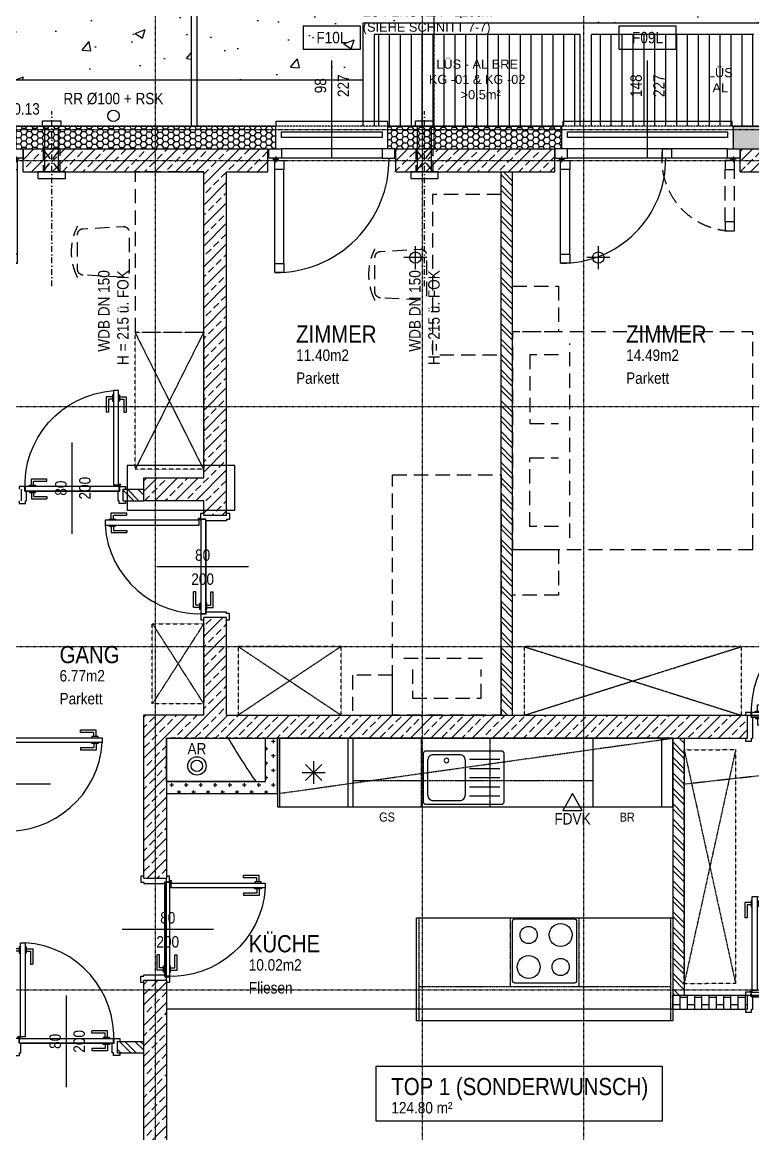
# Model space of a CAD drawing. Header units: millimetres. Extents: x -5498 to 144064, y 340 to 109563.
# Drawn here: x 37359 to 43747, y 38354 to 48069 of the extents above; entities that cross this region are included whole.
import ezdxf
from ezdxf.enums import TextEntityAlignment as Align

# ---------------------------------------------------------------- set-up
doc = ezdxf.new("R2010")
doc.units = ezdxf.units.MM
for name, pattern in [('HIDDEN', [0.375, 0.25, -0.125]), ('HIDDEN2', [0.1875, 0.125, -0.0625]), ('STRICHLINIE', [0.75, 0.5, -0.25]), ('STRICHPUNKT', [1, 0.5, -0.25, 0, -0.25])]:
    doc.linetypes.add(name, pattern=pattern)
for name, color, linetype in [('00-WOL-G00-LEG-M0', 22, 'Continuous'), ('00_HLP-G00-LEG-M0', 6, 'Continuous'), ('01-ANS-G00-LEG-M0', 251, 'Continuous'), ('01-BFL-G00-LEG-M0', 251, 'Continuous'), ('01-SYM-G00-Leg-M0', 251, 'Continuous'), ('01-TXT---------M0', 251, 'Continuous'), ('01-TXT---------PP', 1, 'Continuous'), ('01-TXT-G00-LEG-M0', 1, 'Continuous'), ('02-ANS-G00-LEG-M0', 251, 'Continuous'), ('02-ANS-G00-LEG-Rigol', 251, 'Continuous'), ('02-AXO-G00-LEG-M0', 251, 'STRICHPUNKT'), ('02-FIL-G00-LEG-GK', 251, 'Continuous'), ('02-FIL-G00-LEG-GRÜN', 251, 'Continuous'), ('02-FIL-G00-LEG-LILA', 251, 'Continuous'), ('02-FIL-G00-LEG-ORANGE', 251, 'Continuous'), ('02-FIL-G00-Leg-STB', 251, 'Continuous'), ('02-TWA---------M0', 251, 'Continuous'), ('02-TWA-G00-LEG-M0', 251, 'Continuous'), ('02-WDA---------M0', 251, 'Continuous'), ('02-WDA-G00-LEG-M0', 251, 'Continuous'), ('02-ZWA---------M0', 251, 'Continuous'), ('02-ZWA-G00-LEG-M0', 251, 'Continuous'), ('03-HID-G00-LEG-M0', 251, 'HIDDEN2'), ('03-SYM-G00-LEG-M0', 251, 'Continuous'), ('04-HLP---------M0', 251, 'HIDDEN2'), ('04-STO---------M0', 251, 'Continuous'), ('04-SYM---------EP', 251, 'Continuous'), ('04-SYM-G00-LEG-EP', 251, 'Continuous'), ('04-TXT---------EP', 251, 'Continuous'), ('04-TXT-G00-Leg-M0', 251, 'Continuous'), ('04-TXT-G00-LEG-POS', 8, 'Continuous'), ('05-STO--------M0', 251, 'Continuous'), ('05-SYM---------M0', 251, 'Continuous'), ('05-SYM--------M0', 251, 'Continuous'), ('05-SYM-G00-LEG-M0', 251, 'Continuous'), ('05-TXT---------PP', 8, 'Continuous'), ('05-TXT--------M0', 251, 'Continuous'), ('05-TXT-G00-LEG-M0', 251, 'Continuous'), ('07-SAN---------M0', 251, 'Continuous'), ('07-SAN-G00-Leg-Küche', 251, 'Continuous'), ('07-SAN-G00-LEG-M0', 251, 'Continuous'), ('07-SYM-G00-LEG-M0', 251, 'STRICHPUNKT'), ('07-TXT-G00-LEG-M0', 251, 'Continuous'), ('07_MOB-G00-LEG-M0', 6, 'HIDDEN2'), ('09-WEG_G00-LEG-M0', 251, 'Continuous')]:
    doc.layers.add(name, color=color, linetype=linetype)
doc.layers.add('00_HLP---------M0', color=251, linetype='Continuous', plot=False)
doc.styles.add('ARIAL', font='arial.ttf', dxfattribs={"width": 0.85})
doc.styles.get("Standard").update_dxf_attribs({"font": 'arial.ttf'})
doc.linetypes.add('ZICKZACK', pattern='A,0.00254,-5.08,[131,ltypeshp.shx,S=5.08,R=0,X=-5.08,Y=0],-10.16,[131,ltypeshp.shx,S=5.08,R=180,X=5.08,Y=0],-5.08', length=20.32254)
pattern_1 = [(359.70755, (-20078.772, 18756.93), (47.764726, 27.252854), [31.75, -63.5]), (119.70755, (-20078.772, 18756.93), (-47.484027, 27.739039), [31.75, -63.5]), (59.70755, (-20078.772, 18756.93), (0.280699, 54.991893), [-63.5, 31.75])]
pattern_2 = [(135, (-23245.73, -3508.61), (-67.35192, -67.35192), []), (135, (-23245.73, -3463.7), (-67.35192, -67.35192), [])]
pattern_3 = [(45, (-23245.73, -3508.6), (-89.80256, 89.80256), []), (45, (-23155.93, -3508.6), (-89.80256, 89.80256), [63.5, -31.75])]
pattern_4 = [(50.29245, (-23245.7, -3508.6), (911.318, -75.045), [95.25, -1047.75]), (355.2925, (-23245.7, -3508.6), (-181.088, 954.371), [76.2, -838.2]), (100.7435, (-23169.8, -3514.9), (730.234, 879.322), [80.95, -890.45]), (46.4767, (-23247, -3254.6), (1356.45, -203.29), [142.875, -1571.625]), (96.928, (-23134, -3271.5), (1180.691, 1243.17), [121.425, -1335.675]), (351.4765, (-23247, -3254.6), (1180.693, 1243.168), [114.3, -1257.3]), (21.29245, (-23119.7, -3317.46), (760.6744, -507.4516), [95.25, -1047.75]), (326.2925, (-23119.7, -3317.5), (304.305, 922.505), [76.2, -838.2]), (71.7439, (-23056.3, -3359.75), (1064.978, 415.056), [80.95, -890.45]), (37.79245, (-23245.73, -3508.6), (13.2849, 422.8485), [0, -828.04, 0, -850.9, 0, -841.375]), (7.79245, (-23245.73, -3508.6), (331.5372, 502.6017), [0, -485.14, 0, -808.99, 0, -320.675]), (327.79245, (-23528.94, -3510.05), (678.0903, -25.183), [0, -317.5, 0, -990.6, 0, -1314.45]), (317.79245, (-23655.93, -3510.7), (739.9873, 130.9112), [0, -412.75, 0, -657.86, 0, -933.45])]

# ---------------------------------------------------------------- blocks, each defined once
blk = doc.blocks.new('05-TXT')
at = {"layer": '05-TXT--------M0'}
blk.add_line((-0.4, 0), (0.4, 0), dxfattribs=at)
at = {"layer": '05-TXT--------M0', "color": 8, "style": 'ARIAL', "width": 0.85}
blk.add_attdef('BREITE', text='', height=0.1, dxfattribs=at).set_placement((0, 0.05), align=Align.CENTER)
blk.add_attdef('HÖHE', text='', height=0.1, rotation=360, dxfattribs=at).set_placement((0, -0.06), align=Align.TOP_CENTER)
blk = doc.blocks.new('TÜR-80_10er-WAND')
at = {"layer": '00_HLP---------M0'}
blk.add_lwpolyline([(0.4115, -0.025), (-0.4115, -0.025), (-0.4115, -0.025), (-0.4115, 0.017), (0.4115, 0.017)], close=True, dxfattribs=at)
for points in [[(0.4, 0.017), (-0.4, 0.017)], [(-0.375, 0.017), (-0.375, 0.027), (-0.32, 0.027), (-0.32, 0.017)], [(-0.3575, 0.027), (-0.3575, 0.083), (-0.2225, 0.083)], [(-0.3375, 0.027), (-0.3375, 0.063), (-0.2225, 0.063)], [(-0.2225, 0.063), (-0.2225, 0.083)], [(-0.375, -0.025), (-0.375, -0.035), (-0.32, -0.035), (-0.32, -0.025)], [(-0.3575, -0.035), (-0.3575, -0.091), (-0.2225, -0.091)], [(-0.3375, -0.035), (-0.3375, -0.071), (-0.2225, -0.071)], [(-0.2225, -0.071), (-0.2225, -0.091)]]:
    blk.add_lwpolyline(points, dxfattribs=at)
at = {"layer": '02-ZWA---------M0'}
for points in [[(-0.445, 0.1), (-0.445, 0)], [(0.445, 0.1), (0.445, 0)]]:
    blk.add_lwpolyline(points, dxfattribs=at)
at = {"layer": '05-STO--------M0'}
for points in [[(-0.465, 0.1), (-0.465, 0.125), (-0.41, 0.125), (-0.41, 0.1), (-0.4, 0.1), (-0.4, 0.017), (-0.415, 0.017), (-0.415, -0.025), (-0.465, -0.025), (-0.465, 0)], [(0.465, 0.1), (0.465, 0.125), (0.41, 0.125), (0.41, 0.1), (0.4, 0.1), (0.4, 0.017), (0.415, 0.017), (0.415, -0.025), (0.465, -0.025), (0.465, 0)]]:
    blk.add_lwpolyline(points, dxfattribs=at)
at = {"layer": '05-SYM---------M0'}
for points in [[(0.352, -0.8085), (0.296, -0.8085), (0.296, -0.6735)], [(0.316, -0.6735), (0.296, -0.6735)], [(0.352, -0.7885), (0.316, -0.7885), (0.316, -0.6735)], [(0.414, -0.8085), (0.47, -0.8085), (0.47, -0.6735)], [(0.414, -0.7885), (0.45, -0.7885), (0.45, -0.6735)], [(0.45, -0.6735), (0.47, -0.6735)], [(0.362, -0.826), (0.352, -0.826), (0.352, -0.771), (0.362, -0.771)], [(0.404, -0.826), (0.414, -0.826), (0.414, -0.771), (0.404, -0.771)]]:
    blk.add_lwpolyline(points, dxfattribs=at)
at = {"layer": '05-SYM--------M0'}
blk.add_lwpolyline([(0.404, -0.0395), (0.404, -0.8625), (0.404, -0.8625), (0.362, -0.8625), (0.362, -0.0395)], close=True, dxfattribs=at)
for points in [[(0.41, -0.036), (0.42, -0.036)], [(0.415, -0.031), (0.415, -0.041)]]:
    blk.add_lwpolyline(points, dxfattribs=at)
blk.add_circle((0.415, -0.036), 0.01, dxfattribs=at)
blk.add_arc((0.415, -0.036), 0.8282, 176.33088, 266.33088, dxfattribs=at)
blk = doc.blocks.new('TÜR-80_20er-WAND')
at = {"layer": '00_HLP---------M0'}
for points in [[(-0.3575, 0.045), (-0.3575, 0.101), (-0.2225, 0.101)], [(-0.2225, 0.081), (-0.2225, 0.101)], [(-0.375, 0.035), (-0.375, 0.045), (-0.32, 0.045), (-0.32, 0.035)], [(-0.3375, 0.045), (-0.3375, 0.081), (-0.2225, 0.081)], [(0.4, -0.007), (-0.4, -0.007)], [(-0.375, -0.007), (-0.375, -0.017), (-0.32, -0.017), (-0.32, -0.007)], [(-0.3575, -0.017), (-0.3575, -0.073), (-0.2225, -0.073)], [(-0.3375, -0.017), (-0.3375, -0.053), (-0.2225, -0.053)], [(-0.2225, -0.053), (-0.2225, -0.073)]]:
    blk.add_lwpolyline(points, dxfattribs=at)
blk.add_lwpolyline([(0.4115, 0.035), (-0.4115, 0.035), (-0.4115, 0.035), (-0.4115, -0.007), (0.4115, -0.007)], close=True, dxfattribs=at)
at = {"layer": '02-TWA---------M0'}
for points in [[(-0.445, -0.19), (-0.445, 0.01)], [(0.445, -0.19), (0.445, 0.01)]]:
    blk.add_lwpolyline(points, dxfattribs=at)
at = {"layer": '05-STO--------M0'}
for points in [[(-0.465, -0.19), (-0.465, -0.215), (-0.41, -0.215), (-0.41, -0.19), (-0.4, -0.19), (-0.4, -0.007), (-0.415, -0.007), (-0.415, 0.035), (-0.465, 0.035), (-0.465, 0.01)], [(0.465, -0.19), (0.465, -0.215), (0.41, -0.215), (0.41, -0.19), (0.4, -0.19), (0.4, -0.007), (0.415, -0.007), (0.415, 0.035), (0.465, 0.035), (0.465, 0.01)]]:
    blk.add_lwpolyline(points, dxfattribs=at)
at = {"layer": '05-SYM---------M0'}
for points in [[(0.352, 0.8185), (0.296, 0.8185), (0.296, 0.6835)], [(0.352, 0.7985), (0.316, 0.7985), (0.316, 0.6835)], [(0.362, 0.836), (0.352, 0.836), (0.352, 0.781), (0.362, 0.781)], [(0.404, 0.836), (0.414, 0.836), (0.414, 0.781), (0.404, 0.781)], [(0.414, 0.8185), (0.47, 0.8185), (0.47, 0.6835)], [(0.414, 0.7985), (0.45, 0.7985), (0.45, 0.6835)], [(0.316, 0.6835), (0.296, 0.6835)], [(0.45, 0.6835), (0.47, 0.6835)]]:
    blk.add_lwpolyline(points, dxfattribs=at)
at = {"layer": '05-SYM--------M0'}
blk.add_lwpolyline([(0.404, 0.0495), (0.404, 0.8725), (0.404, 0.8725), (0.362, 0.8725), (0.362, 0.0495)], close=True, dxfattribs=at)
for points in [[(0.41, 0.046), (0.42, 0.046)], [(0.415, 0.041), (0.415, 0.051)]]:
    blk.add_lwpolyline(points, dxfattribs=at)
blk.add_circle((0.415, 0.046), 0.01, dxfattribs=at)
blk.add_arc((0.415, 0.046), 0.8282, 93.66912, 183.66912, dxfattribs=at)
blk = doc.blocks.new('FENSTER_120')
at = {"layer": '02-WDA---------M0'}
for points in [[(-1.04, 0), (-1.04, -0.2)], [(-0.06, 0), (-0.06, -0.2)]]:
    blk.add_lwpolyline(points, dxfattribs=at)
at = {"layer": '04-HLP---------M0', "linetype": 'Continuous'}
for points in [[(-0.13, 1.001), (-0.13, 1.081), (-0.05, 1.081), (-0.05, 1.001)], [(-0.13, 0.1), (-0.13, 0.18), (-0.05, 0.18), (-0.05, 0.1)]]:
    blk.add_lwpolyline(points, close=True, dxfattribs=at)
for points in [[(-0.13, 1.001), (-0.13, 0.18)], [(-0.05, 1.001), (-0.05, 0.18)]]:
    blk.add_lwpolyline(points, dxfattribs=at)
at = {"layer": '04-HLP---------M0'}
for points in [[(-0.059, 0.065), (-0.059, 0.115)], [(-0.034, 0.09), (-0.084, 0.09)]]:
    blk.add_lwpolyline(points, dxfattribs=at)
at = {"layer": '04-HLP---------M0', "linetype": 'Continuous'}
blk.add_arc((-0.059, 0.09), 0.991, 89.53543, 180.51619, dxfattribs=at)
at = {"layer": '04-STO---------M0'}
for points in [[(-1.1, 0), (-0.99, 0), (-0.99, 0.08), (-1.1, 0.08)], [(0, 0), (-0.11, 0), (-0.11, 0.08), (0, 0.08)]]:
    blk.add_lwpolyline(points, close=True, dxfattribs=at)
at = {"layer": '04-SYM---------EP'}
for p, q in [((-0.99, 0.08), (-0.11, 0.08)), ((-0.99, 0), (-0.11, 0))]:
    blk.add_line(p, q, dxfattribs=at)
blk = doc.blocks.new('Fenster Doppelt 196')
at = {"layer": '02-WDA---------M0'}
for points in [[(-1.56, -0.2), (-1.56, -0.4)], [(-0.06, -0.2), (-0.06, -0.4)]]:
    blk.add_lwpolyline(points, dxfattribs=at)
at = {"layer": '04-HLP---------M0', "linetype": 'Continuous'}
for points in [[(-0.13, 0.72), (-0.13, 0.8), (-0.05, 0.8), (-0.05, 0.72)], [(-0.13, -0.1), (-0.13, -0.02), (-0.05, -0.02), (-0.05, -0.1)]]:
    blk.add_lwpolyline(points, close=True, dxfattribs=at)
for points in [[(-0.13, 0.72), (-0.13, -0.02)], [(-0.05, 0.72), (-0.05, -0.02)]]:
    blk.add_lwpolyline(points, dxfattribs=at)
at = {"layer": '04-HLP---------M0'}
for points in [[(-1.49, 0.4374), (-1.49, 0.5174), (-1.57, 0.5174), (-1.57, 0.4374)], [(-1.49, -0.1), (-1.49, -0.02), (-1.57, -0.02), (-1.57, -0.1)]]:
    blk.add_lwpolyline(points, close=True, dxfattribs=at)
for points in [[(-1.57, 0.4374), (-1.57, -0.02)], [(-1.49, 0.4374), (-1.49, -0.02)], [(-1.561, -0.135), (-1.561, -0.085)], [(-0.059, -0.135), (-0.059, -0.085)], [(-1.586, -0.11), (-1.536, -0.11)], [(-0.034, -0.11), (-0.084, -0.11)]]:
    blk.add_lwpolyline(points, dxfattribs=at)
at = {"layer": '04-HLP---------M0', "linetype": 'Continuous'}
blk.add_arc((-0.059, -0.11), 0.91, 89.53543, 180.51619, dxfattribs=at)
at = {"layer": '04-HLP---------M0'}
blk.add_arc((-1.561, -0.11), 0.6275, 351.75368, 90.82182, dxfattribs=at)
at = {"layer": '04-STO---------M0'}
for points in [[(-1.51, -0.2), (-1.62, -0.2), (-1.62, -0.12), (-1.51, -0.12)], [(-0.94, -0.2), (-1.02, -0.2), (-1.02, -0.12), (-0.94, -0.12)], [(-0.11, -0.2), (0, -0.2), (0, -0.12), (-0.11, -0.12)]]:
    blk.add_lwpolyline(points, close=True, dxfattribs=at)
at = {"layer": '04-SYM---------EP'}
for p, q in [((-1.51, -0.12), (-0.11, -0.12)), ((-1.51, -0.2), (-0.11, -0.2))]:
    blk.add_line(p, q, dxfattribs=at)
blk = doc.blocks.new('01-SQM')
at = {"layer": '01-TXT---------M0', "color": 1, "style": 'ARIAL', "width": 0.85}
blk.add_attdef('ROOM', (0, 0), '', height=0.15, dxfattribs=at)
blk.add_attdef('AREA', text='', height=0.1, dxfattribs=at).set_placement((0, -0.06), align=Align.TOP_LEFT)
at = {"layer": '01-TXT---------PP', "color": 1, "style": 'ARIAL', "width": 0.85}
blk.add_attdef('NR', text='', height=0.15, dxfattribs=at).set_placement((-0.1173, 0), align=Align.RIGHT)
blk.add_attdef('FLOOR', text='', height=0.1, dxfattribs=at).set_placement((0, -0.26), align=Align.TOP_LEFT)
blk = doc.blocks.new('04-TXT')
blk.add_line((0, 0), (0.8529, 0))
at = {"layer": '04-TXT---------EP', "color": 8, "style": 'ARIAL', "width": 0.85}
blk.add_attdef('WIDTH', text='', height=0.1, dxfattribs=at).set_placement((0.6322, 0.05), align=Align.CENTER)
blk.add_attdef('HEIGHT', text='', height=0.1, dxfattribs=at).set_placement((0.6322, -0.05), align=Align.TOP_CENTER)
blk = doc.blocks.new('03-rar')
blk.add_circle((0, 0), 0.05)
at = {"layer": '01-TXT---------M0', "color": 8, "style": 'ARIAL', "width": 0.85}
blk.add_attdef('RR', text='', height=0.1, dxfattribs=at).set_placement((0, 0.1), align=Align.CENTER)
blk = doc.blocks.new('möbel_schreibtisch')
at = {"flags": 128}
blk.add_lwpolyline([(0, -0.1), (-0.6, -0.1), (-0.6, 1.3), (0, 1.3)], close=True, dxfattribs=at)
blk.add_lwpolyline([(-1.056, 0.8021, 0.39805), (-1.1032, 0.7521), (-1.1032, 0.4467, 0.39805), (-1.056, 0.3968), (-0.706, 0.3774, 0.430564), (-0.6532, 0.4273), (-0.6532, 0.7716, 0.430564), (-0.706, 0.8215)], format="xyb", close=True, dxfattribs=at)
blk.add_arc((-0.6532, 0.5994), 0.5031, 153.43495, 206.56505)
blk = doc.blocks.new('BETT')
for points in [[(0, 0.95), (-0.4, 0.95), (-0.4, 1.35), (0, 1.35)], [(0, -1.35), (-0.4, -1.35), (-0.4, -0.95), (0, -0.95)]]:
    blk.add_lwpolyline(points, close=True)
at = {"flags": 128}
blk.add_lwpolyline([(-2.1, 0.95), (-2.1, -0.95), (0, -0.95), (0, 0.95)], close=True, dxfattribs=at)
for points in [[(-0.5, 0.85), (-0.5, -0.85)], [(-0.4, 0.75), (-0.15, 0.75), (-0.15, 0.15), (-0.4, 0.15)], [(-0.4, -0.75), (-0.15, -0.75), (-0.15, -0.15), (-0.4, -0.15)]]:
    blk.add_lwpolyline(points)
blk = doc.blocks.new('BETT_90')
blk.add_lwpolyline([(0, 0.95), (-0.35, 0.95), (-0.35, 1.3), (0, 1.3)], close=True)
at = {"flags": 128}
blk.add_lwpolyline([(-2.1, 0.95), (-2.1, 0), (0, 0), (0, 0.95)], close=True, dxfattribs=at)
for points in [[(-0.5, 0.85), (-0.5, 0.1)], [(-0.4, 0.775), (-0.15, 0.775), (-0.15, 0.175), (-0.4, 0.175)]]:
    blk.add_lwpolyline(points)
blk = doc.blocks.new('WANDLÜFER')
at = {"layer": '02-TWA---------M0', "linetype": 'HIDDEN2', "ltscale": 0.75}
for points in [[(0.075, 0), (0.075, -0.2), (-0.075, -0.2), (-0.075, 0), (0.075, 0)], [(-0.075, 0), (0.075, -0.2)], [(0.075, 0), (-0.075, -0.2)]]:
    blk.add_lwpolyline(points, dxfattribs=at)
at = {"layer": '07-SAN---------M0', "linetype": 'STRICHPUNKT', "ltscale": 0.1}
blk.add_lwpolyline([(0, 1), (0, -0.53)], dxfattribs=at)
at = {"layer": '07-SAN---------M0'}
for points in [[(0, 0), (-0.12, 0), (-0.12, 0.06), (0.12, 0.06), (0.12, 0)], [(0.08, -0.4), (-0.08, -0.4), (-0.08, -0.445), (0.08, -0.445)]]:
    blk.add_lwpolyline(points, close=True, dxfattribs=at)
for points in [[(-0.06, 0), (-0.06, -0.4)], [(0.06, 0), (0.06, -0.4)]]:
    blk.add_lwpolyline(points, dxfattribs=at)
blk = doc.blocks.new('türachse&qualität')
at = {"layer": '05-SYM---------M0'}
blk.add_line((-0.4, 0), (-0.4, 0), dxfattribs=at)
at = {"layer": '05-TXT---------PP'}
blk.add_lwpolyline([(-0.5, -0.25), (-0.5, 0.25), (-0.7, 0.25), (-0.7, -0.25)], close=True, dxfattribs=at)
at = {"layer": '05-TXT---------PP', "color": 8, "style": 'ARIAL', "text_generation_flag": 6, "width": 0.85}
blk.add_attdef('POS.NR.', text='', height=0.1, rotation=270, dxfattribs=at).set_placement((-0.6529, -0.0112), align=Align.TOP_CENTER)
blk = doc.blocks.new('01-HK3')
blk.add_lwpolyline([(0, 0), (0.0423, 0.0732), (-0.0423, 0.0732)], close=True)
at = {"color": 0, "style": 'ARIAL', "width": 0.85}
blk.add_attdef('HEIGHT', text='', height=0.05, dxfattribs=at).set_placement((0, 0.35), align=Align.TOP_CENTER)
blk = doc.blocks.new('01-HK1')
for p, q in [((-0.0005, -0.0742), (-0.0005, 0.0742)), ((0.0737, 0), (-0.0747, 0))]:
    blk.add_line(p, q)
blk.add_circle((-0.0005, 0), 0.0586)
for points in [[(-0.0005, 0.0586), (0.0409, 0.0414), (-0.0005, 0)], [(-0.0005, 0), (0.0581, 0), (0.0409, 0.0414)], [(-0.0591, 0), (-0.0419, -0.0414), (-0.0005, 0)], [(-0.0419, -0.0414), (-0.0005, -0.0586), (-0.0005, 0)]]:
    blk.add_solid(points)
at = {"layer": '01-TXT---------M0', "color": 8, "style": 'ARIAL', "width": 0.85}
blk.add_attdef('HEIGHT', text='', height=0.1, dxfattribs=at).set_placement((0, 0.2), align=Align.TOP_CENTER)
blk = doc.blocks.new('Kühlschrank')
blk.add_lwpolyline([(-0.3, 0), (0.3, 0), (0.3, -0.6), (-0.3, -0.6)], close=True)
for points in [[(0.0707, -0.2293), (-0.0707, -0.3707)], [(-0.0707, -0.2293), (0.0707, -0.3707)], [(0, -0.2), (0, -0.4)], [(-0.1, -0.3), (0.1, -0.3)]]:
    blk.add_lwpolyline(points)
blk = doc.blocks.new('kochfeld')
blk.add_lwpolyline([(-0.28, -0.55), (-0.28, -0.03, -0.414214), (-0.26, -0.01), (0.26, -0.01, -0.414214), (0.28, -0.03), (0.28, -0.55, -0.414214), (0.26, -0.57), (-0.26, -0.57, -0.414214)], format="xyb", close=True)
for centre, radius in [((-0.14, -0.15), 0.075), ((0.14, -0.15), 0.1), ((-0.14, -0.43), 0.1), ((0.14, -0.43), 0.075)]:
    blk.add_circle(centre, radius)
blk = doc.blocks.new('Spüle')
for points in [[(0.4, -0.02), (-0.26, -0.02, 0.414214), (-0.28, -0.04), (-0.28, -0.47, 0.414214), (-0.26, -0.49), (0.4, -0.49, 0.414214), (0.42, -0.47), (0.42, -0.04, 0.414214)], [(-0.195, -0.055), (0.035, -0.055, -0.414214), (0.085, -0.105), (0.085, -0.405, -0.414214), (0.035, -0.455), (-0.195, -0.455, -0.414214), (-0.245, -0.405), (-0.245, -0.105, -0.414214)]]:
    blk.add_lwpolyline(points, format="xyb", close=True)
for points in [[(0.12, -0.095), (0.385, -0.095)], [(0.12, -0.175), (0.385, -0.175)], [(0.12, -0.255), (0.385, -0.255)], [(0.12, -0.335), (0.385, -0.335)], [(0.12, -0.415), (0.385, -0.415)]]:
    blk.add_lwpolyline(points)
blk.add_circle((-0.08, -0.405), 0.02)
blk = doc.blocks.new('TÜR-80_12-5er-WAND')
at = {"layer": '00_HLP---------M0'}
blk.add_lwpolyline([(-0.025, 0.4115), (-0.025, -0.4115), (-0.025, -0.4115), (0.017, -0.4115), (0.017, 0.4115)], close=True, dxfattribs=at)
for points in [[(0.017, 0.4), (0.017, -0.4)], [(-0.035, -0.3575), (-0.091, -0.3575), (-0.091, -0.2225)], [(-0.071, -0.2225), (-0.091, -0.2225)], [(-0.035, -0.3375), (-0.071, -0.3375), (-0.071, -0.2225)], [(0.027, -0.3575), (0.083, -0.3575), (0.083, -0.2225)], [(0.027, -0.3375), (0.063, -0.3375), (0.063, -0.2225)], [(0.063, -0.2225), (0.083, -0.2225)], [(-0.025, -0.375), (-0.035, -0.375), (-0.035, -0.32), (-0.025, -0.32)], [(0.017, -0.375), (0.027, -0.375), (0.027, -0.32), (0.017, -0.32)]]:
    blk.add_lwpolyline(points, dxfattribs=at)
at = {"layer": '02-ZWA---------M0'}
for points in [[(0.125, 0.445), (0, 0.445)], [(0.125, -0.445), (0, -0.445)]]:
    blk.add_lwpolyline(points, dxfattribs=at)
at = {"layer": '05-STO--------M0'}
for points in [[(0.125, 0.465), (0.15, 0.465), (0.15, 0.41), (0.125, 0.41), (0.125, 0.4), (0.017, 0.4), (0.017, 0.415), (-0.025, 0.415), (-0.025, 0.465), (0, 0.465)], [(0.125, -0.465), (0.15, -0.465), (0.15, -0.41), (0.125, -0.41), (0.125, -0.4), (0.017, -0.4), (0.017, -0.415), (-0.025, -0.415), (-0.025, -0.465), (0, -0.465)]]:
    blk.add_lwpolyline(points, dxfattribs=at)
at = {"layer": '05-SYM---------M0'}
for points in [[(-0.826, 0.404), (-0.826, 0.414), (-0.771, 0.414), (-0.771, 0.404)], [(-0.8085, 0.414), (-0.8085, 0.47), (-0.6735, 0.47)], [(-0.7885, 0.414), (-0.7885, 0.45), (-0.6735, 0.45)], [(-0.6735, 0.45), (-0.6735, 0.47)], [(-0.826, 0.362), (-0.826, 0.352), (-0.771, 0.352), (-0.771, 0.362)], [(-0.8085, 0.352), (-0.8085, 0.296), (-0.6735, 0.296)], [(-0.7885, 0.352), (-0.7885, 0.316), (-0.6735, 0.316)], [(-0.6735, 0.316), (-0.6735, 0.296)]]:
    blk.add_lwpolyline(points, dxfattribs=at)
at = {"layer": '05-SYM--------M0'}
blk.add_lwpolyline([(-0.0395, 0.404), (-0.8625, 0.404), (-0.8625, 0.404), (-0.8625, 0.362), (-0.0395, 0.362)], close=True, dxfattribs=at)
for points in [[(-0.031, 0.415), (-0.041, 0.415)], [(-0.036, 0.41), (-0.036, 0.42)]]:
    blk.add_lwpolyline(points, dxfattribs=at)
blk.add_circle((-0.036, 0.415), 0.01, dxfattribs=at)
blk.add_arc((-0.036, 0.415), 0.8282, 183.66912, 273.66912, dxfattribs=at)

msp = doc.modelspace()

# ---------------------------------------------------------------- hatches: boundary and pattern name
at = {"layer": '02-ANS-G00-LEG-Rigol'}
h = msp.add_hatch(dxfattribs=at)
h.set_pattern_fill('ANSI31', color=256, scale=30, angle=152.04654, style=0)
h.set_pattern_definition([(90, (-23245.73, -3508.61), (-95.25, 6e-09), [])])
h.paths.add_polyline_path([(42236.9, 47961.4), (40436.9, 47961.4), (40436.9, 47161.4), (42236.9, 47161.4)])
h = msp.add_hatch(dxfattribs=at)
h.set_pattern_fill('ANSI31', color=256, scale=30, angle=152.04654, style=0)
h.set_pattern_definition([(90, (91754.27, -3508.61), (-95.25, 6e-09), [])])
h.paths.add_polyline_path([(43756.9, 47961.4), (42336.9, 47961.4), (42336.9, 47161.4), (43756.9, 47161.4)])
at = {"layer": '02-FIL-G00-LEG-GK'}
h = msp.add_hatch(dxfattribs=at)
h.set_pattern_fill('CROSS', color=256, scale=10, angle=197.04654, style=0)
h.set_pattern_definition([(90, (-23245.73, -3508.606), (-63.5, 63.5), [31.75, -95.25]), (180, (-23229.854, -3492.73), (-63.5, -63.5), [31.75, -95.25])])
h.paths.add_polyline_path([(39591.9, 41811.4), (39486.9, 41811.4), (39486.9, 41426.4), (38621.9, 41426.4), (38621.9, 41321.4), (39591.9, 41321.4)])
h = msp.add_hatch(dxfattribs=at)
h.set_pattern_fill('BRICK', color=256, scale=10, angle=197.04654, style=0)
h.set_pattern_definition([(90, (-23245.73, -3508.606), (-63.5, 4e-09), []), (180, (-23245.73, -3508.6), (-8e-09, -127), [63.5, -63.5]), (180, (-23245.73, -3445.1), (-8e-09, -127), [-63.5, 63.5])])
h.paths.add_polyline_path([(43046.9, 39566.4), (43046.9, 39441.4), (43701.9, 39441.4), (43701.9, 39566.4)])
at = {"layer": '02-FIL-G00-LEG-GRÜN'}
h = msp.add_hatch(dxfattribs=at)
h.set_pattern_fill('AR-CONC', color=256, scale=5, angle=107.33899, style=0)
h.set_pattern_definition(pattern_4)
h.paths.add_polyline_path([(38838.4, 49629.4), (34529.8, 49629.4), (34528.1, 49060.8), (34523.2, 47561.4), (38838.4, 47561.4)])
h = msp.add_hatch(dxfattribs=at)
h.set_pattern_fill('AR-CONC', color=256, scale=5, angle=107.33899, style=0)
h.set_pattern_definition(pattern_4)
h.paths.add_polyline_path([(38888.4, 49011.4), (38888.4, 47561.4), (40336.9, 47561.4), (40336.9, 48061.4), (43856.9, 48061.4), (43856.9, 47561.4), (46078.4, 47561.4), (46078.4, 48102.2, -0.413491), (45278.4, 48900.2), (46078.4, 48900.2), (46078.4, 49011.4)])
h.paths.add_polyline_path([(46078.4, 48102.2, -0.413491), (45278.4, 48900.2), (46078.4, 48900.2)], flags=16)
edge = h.paths.add_edge_path(flags=16)
edge.add_line((45728.4, 48500.2), (46528.4, 48500.2))
h.paths.add_polyline_path([(46036.8, 48522.9), (46200.2, 48522.9), (46200.2, 48676.1), (46036.8, 48676.1)], flags=24)
h.paths.add_polyline_path([(46003.8, 48312.9), (46223.3, 48312.9), (46223.3, 48466.1), (46003.8, 48466.1)], flags=24)
edge = h.paths.add_edge_path()
edge.add_line((45728.4, 48500.2), (46528.4, 48500.2))
h.paths.add_polyline_path([(46036.8, 48522.9), (46200.2, 48522.9), (46200.2, 48676.1), (46036.8, 48676.1)], flags=9)
h.paths.add_polyline_path([(46003.8, 48312.9), (46223.3, 48312.9), (46223.3, 48466.1), (46003.8, 48466.1)], flags=25)
at = {"layer": '02-FIL-G00-LEG-LILA'}
h = msp.add_hatch(dxfattribs=at)
h.set_pattern_fill('HONEY', color=256, scale=10, angle=107.04654, style=0)
h.set_pattern_definition(pattern_1)
h.paths.add_polyline_path([(39576.9, 47161.4), (37306.9, 47161.4), (37306.9, 46961.4), (37366.9, 46961.4), (39516.9, 46961.4), (39576.9, 46961.4)])
h = msp.add_hatch(dxfattribs=at)
h.set_pattern_fill('HONEY', color=256, scale=10, angle=107.04654, style=0)
h.set_pattern_definition(pattern_1)
h.paths.add_polyline_path([(42076.9, 47161.4), (40556.9, 47161.4), (40556.9, 46961.4), (40616.9, 46961.4), (42016.9, 46961.4), (42076.9, 46961.4)])
h = msp.add_hatch(dxfattribs=at)
h.set_pattern_fill('HONEY', color=256, scale=10, angle=107.04654, style=0)
h.set_pattern_definition([(359.70755, (-20088.772, 18756.93), (47.764726, 27.252854), [31.75, -63.5]), (119.70755, (-20088.772, 18756.93), (-47.484027, 27.739039), [31.75, -63.5]), (59.70755, (-20088.772, 18756.93), (0.280699, 54.991893), [-63.5, 31.75])])
h.paths.add_polyline_path([(47116.9, 47161.4), (43566.9, 47161.4), (43566.9, 46961.4), (43626.9, 46961.4), (47066.9, 46961.4), (47116.9, 46961.4)])
at = {"layer": '02-FIL-G00-LEG-ORANGE'}
h = msp.add_hatch(dxfattribs=at)
h.set_pattern_fill('ANSI32', color=256, scale=10, angle=197.04654, style=0)
h.set_pattern_definition(pattern_2)
h.paths.add_polyline_path([(41646.9, 46761.4), (41546.9, 46761.4), (41546.9, 42011.4), (41646.9, 42011.4)])
h = msp.add_hatch(dxfattribs=at)
h.set_pattern_fill('ANSI32', color=256, scale=10, angle=197.04654, style=0)
h.set_pattern_definition(pattern_2)
h.paths.add_polyline_path([(38421.9, 43986.4), (38241.9, 43986.4), (38241.9, 43886.4), (38421.9, 43886.4)])
h = msp.add_hatch(dxfattribs=at)
h.set_pattern_fill('ANSI32', color=256, scale=10, angle=197.04654, style=0)
h.set_pattern_definition(pattern_2)
h.paths.add_polyline_path([(43146.9, 41811.4), (43046.9, 41811.4), (43046.9, 41211.4), (43046.9, 39566.4), (43146.9, 39566.4)])
h = msp.add_hatch(dxfattribs=at)
h.set_pattern_fill('ANSI32', color=256, scale=10, angle=197.04654, style=0)
h.set_pattern_definition(pattern_2)
h.paths.add_polyline_path([(38421.9, 39161.4), (38191.9, 39161.4), (38191.9, 39061.4), (38421.9, 39061.4)])
at = {"layer": '02-FIL-G00-Leg-STB'}
h = msp.add_hatch(dxfattribs=at)
h.set_pattern_fill('ANSI33', color=256, scale=20, angle=107.04654, style=0)
h.set_pattern_definition(pattern_3)
h.paths.add_polyline_path([(39146.9, 46761.4), (39506.9, 46761.4), (39506.9, 46961.4), (37366.9, 46961.4), (37366.9, 46761.4), (38946.9, 46761.4), (38946.9, 44086.4), (38421.9, 44086.4), (38421.9, 43886.4), (38946.9, 43886.4), (38946.9, 43756.4), (39146.9, 43756.4)])
h = msp.add_hatch(dxfattribs=at)
h.set_pattern_fill('ANSI33', color=256, scale=20, angle=107.04654, style=0)
h.set_pattern_definition([(44.70755, (-20078.77, 18756.93), (-89.34302, 90.25976), []), (44.70755, (-19988.97, 18756.47), (-89.34302, 90.25976), [63.5, -31.75])])
h.paths.add_polyline_path([(42016.9, 46961.4), (40616.9, 46961.4), (40616.9, 46881.4), (40616.9, 46761.4), (41546.9, 46761.4), (42016.9, 46761.4)])
h = msp.add_hatch(dxfattribs=at)
h.set_pattern_fill('ANSI33', color=256, scale=20, angle=107.04654, style=0)
h.set_pattern_definition(pattern_3)
h.paths.add_polyline_path([(47016.9, 46961.4), (43636.9, 46961.4), (43636.9, 46881.4), (43636.9, 46761.4), (44696.9, 46761.4), (44696.9, 46656.4), (44896.9, 46656.4), (44896.9, 46761.4), (46816.9, 46761.4), (46816.9, 42011.4), (45891.9, 42011.4), (45891.9, 41811.4), (46816.9, 41811.4), (46816.9, 41321.4), (47016.9, 41321.4)])
h = msp.add_hatch(dxfattribs=at)
h.set_pattern_fill('ANSI33', color=256, scale=20, angle=107.04654, style=0)
h.set_pattern_definition(pattern_3)
h.paths.add_polyline_path([(43701.9, 42011.4), (39146.9, 42011.4), (39146.9, 42866.4), (38946.9, 42866.4), (38946.9, 42011.4), (38421.9, 42011.4), (38421.9, 40586.4), (38621.9, 40586.4), (38621.9, 41811.4), (39161.3, 41811.4), (39486.9, 41811.4), (39591.9, 41811.4), (39591.9, 41811.4), (40191.9, 41811.4), (43046.9, 41811.4), (43701.9, 41811.4)])
h = msp.add_hatch(dxfattribs=at)
h.set_pattern_fill('ANSI33', color=256, scale=20, angle=107.04654, style=0)
h.set_pattern_definition(pattern_3)
h.paths.add_polyline_path([(38621.9, 39696.4), (38421.9, 39696.4), (38421.9, 35561.4), (37166.9, 35561.4), (37166.9, 35361.4), (39221.9, 35361.4), (39221.9, 35561.4), (38621.9, 35561.4)])

# ---------------------------------------------------------------- linework, layer by layer
at = {"layer": '00-WOL-G00-LEG-M0', "linetype": 'ZICKZACK', "ltscale": 0.01}
msp.add_lwpolyline([(39216.9, 44193.1), (38277.9, 44193.1), (38277.9, 43804.8), (39216.9, 43804.8)], close=True, dxfattribs=at)
at = {"layer": '00_HLP-G00-LEG-M0', "linetype": 'HIDDEN'}
msp.add_lwpolyline([(44696.9, 46961.4), (44696.9, 48261.4), (40956.9, 48261.4), (40956.9, 46961.4)], dxfattribs=at)
at = {"layer": '00_HLP-G00-LEG-M0'}
msp.add_circle((38886.9, 41568.9), 80, dxfattribs=at)
at = {"layer": '01-ANS-G00-LEG-M0'}
for points in [[(43701.9, 42011.4), (44591.9, 42011.4)], [(38621.9, 39696.4), (38621.9, 40586.4)], [(43701.9, 39566.4), (44591.9, 39566.4)], [(43046.9, 39441.4), (38621.9, 39441.4)]]:
    msp.add_lwpolyline(points, dxfattribs=at)
msp.add_lwpolyline([(39403.5, 41431.4), (38621.9, 41431.4), (38621.9, 41811.4), (39161.3, 41811.4, 0.02552), (39403.5, 41431.4, -4.388806)], format="xyb", dxfattribs=at)
at = {"layer": '01-BFL-G00-LEG-M0', "linetype": 'STRICHLINIE'}
msp.add_lwpolyline([(49416.9, 47161.4), (19277.4, 47161.4), (19303, 56514.4), (19329.6, 61745.6), (49471.2, 61820.5), (49416.9, 56594.6), (49416.9, 47161.4)], close=True, dxfattribs=at)
at = {"layer": '01-TXT-G00-LEG-M0'}
msp.add_lwpolyline([(40454.3, 38943.2), (42954.3, 38943.2), (42954.3, 38464.7), (40454.3, 38464.7)], close=True, dxfattribs=at)
at = {"layer": '02-ANS-G00-LEG-M0'}
for points in [[(40556.9, 47161.4), (40556.9, 47201.4), (39576.9, 47201.4), (39576.9, 47161.4)], [(43566.9, 47161.4), (43566.9, 47201.4), (42086.9, 47201.4), (42086.9, 47161.4)]]:
    msp.add_lwpolyline(points, dxfattribs=at)
for points in [[(40506.9, 47061.4), (39626.9, 47061.4), (39626.9, 47111.4), (40506.9, 47111.4), (40506.9, 47061.4)], [(43526.9, 47061.4), (42126.9, 47061.4), (42126.9, 47111.4), (43526.9, 47111.4), (43526.9, 47061.4)]]:
    msp.add_lwpolyline(points, close=True, dxfattribs=at)
at = {"layer": '02-AXO-G00-LEG-M0'}
for points in [[(38521.9, 58815.1), (38521.9, 23887.7)], [(40856.9, 58815.1), (40856.9, 23887.7)], [(42266.9, 58815.1), (42266.9, 23887.7)], [(31654.3, 47131.4), (65266.9, 47131.4)], [(31654.3, 46861.4), (65266.9, 46861.4)], [(31654.3, 44711.4), (65266.9, 44711.4)], [(31654.3, 42611.4), (65266.9, 42611.4)], [(31654.3, 39611.4), (65266.9, 39611.4)]]:
    msp.add_lwpolyline(points, dxfattribs=at)
at = {"layer": '02-TWA-G00-LEG-M0'}
for p, q in [((37366.9, 46961.4), (39506.9, 46961.4)), ((40626.9, 46961.4), (42016.9, 46961.4)), ((43636.9, 46961.4), (47016.9, 46961.4)), ((37366.9, 46761.4), (38946.9, 46761.4)), ((38946.9, 44086.4), (38946.9, 46761.4)), ((39146.9, 43756.4), (39146.9, 46761.4)), ((40626.9, 46761.4), (42016.9, 46761.4)), ((43636.9, 46761.4), (44696.9, 46761.4)), ((38946.9, 43756.4), (38946.9, 43886.4)), ((38946.9, 42011.4), (38946.9, 42866.4)), ((39146.9, 42011.4), (39146.9, 42866.4)), ((38421.9, 40586.4), (38421.9, 42011.4)), ((39146.9, 42011.4), (43701.9, 42011.4)), ((38621.9, 41811.4), (38621.9, 40586.4)), ((38421.9, 35561.4), (38421.9, 39696.4)), ((38621.9, 39696.4), (38621.9, 35561.4))]:
    msp.add_line(p, q, dxfattribs=at)
for points in [[(37366.9, 46761.4), (37366.9, 46961.4)], [(39146.9, 46761.4), (39506.9, 46761.4), (39506.9, 46961.4)], [(40626.9, 46761.4), (40626.9, 46961.4)], [(42016.9, 46761.4), (42016.9, 46961.4)], [(43636.9, 46761.4), (43636.9, 46961.4)], [(40796.9, 45911.4), (40796.9, 46111.4)], [(42396.9, 45911.4), (42396.9, 46111.4)], [(40896.9, 46011.4), (40696.9, 46011.4)], [(42496.9, 46011.4), (42296.9, 46011.4)], [(38946.9, 43886.4), (38421.9, 43886.4), (38421.9, 44086.4), (38946.9, 44086.4)], [(38946.9, 42011.4), (38421.9, 42011.4)], [(38621.9, 41811.4), (43701.9, 41811.4)]]:
    msp.add_lwpolyline(points, dxfattribs=at)
for centre in [(40796.9, 46011.4), (42396.9, 46011.4)]:
    msp.add_circle(centre, 50, dxfattribs=at)
at = {"layer": '02-WDA-G00-LEG-M0'}
for p, q in [((37296.9, 47161.4), (39576.9, 47161.4)), ((40556.9, 47161.4), (42086.9, 47161.4)), ((43566.9, 47161.4), (47126.9, 47161.4))]:
    msp.add_line(p, q, dxfattribs=at)
at = {"layer": '02-ZWA-G00-LEG-M0'}
for p, q in [((41546.9, 42011.4), (41546.9, 46761.4)), ((41646.9, 42011.4), (41646.9, 46761.4)), ((38241.9, 43986.4), (38421.9, 43986.4)), ((38241.9, 43886.4), (38421.9, 43886.4)), ((43146.9, 41811.4), (43146.9, 39566.4)), ((38621.9, 41326.4), (39591.9, 41326.4)), ((43046.9, 39566.4), (43701.9, 39566.4))]:
    msp.add_line(p, q, dxfattribs=at)
for points in [[(38621.9, 41431.4), (39486.9, 41431.4), (39486.9, 41811.4)], [(39591.9, 41326.4), (39591.9, 41811.4)], [(43046.9, 41811.4), (43046.9, 39441.4), (43701.9, 39441.4)], [(38191.9, 39161.4), (38421.9, 39161.4)], [(38191.9, 39061.4), (38421.9, 39061.4)]]:
    msp.add_lwpolyline(points, dxfattribs=at)
at = {"layer": '03-HID-G00-LEG-M0'}
msp.add_lwpolyline([(38621.9, 41811.4), (38621.9, 41431.4), (39486.9, 41431.4), (39486.9, 41811.4)], close=True, dxfattribs=at)
at = {"layer": '03-HID-G00-LEG-M0', "ltscale": 0.5}
for points in [[(39605.9, 41328.4), (43046.9, 41811.4)], [(43150.2, 41411.8), (46746.9, 41811.4)]]:
    msp.add_lwpolyline(points, dxfattribs=at)
at = {"layer": '07-SAN-G00-LEG-M0'}
for points in [[(43046.9, 41811.4), (39591.9, 41811.4), (39591.9, 41211.4), (43046.9, 41211.4), (43046.9, 41811.4)], [(40806.9, 40241.4), (42495.1, 40241.4), (43046.9, 40241.4), (43046.9, 39341.4), (40806.9, 39341.4)]]:
    msp.add_lwpolyline(points, close=True, dxfattribs=at)
for points in [[(40248.9, 41811.4), (40248.9, 41211.4)], [(42348.9, 41811.4), (42348.9, 41211.4)], [(42948.9, 41811.4), (42948.9, 41211.4)]]:
    msp.add_lwpolyline(points, dxfattribs=at)
at = {"layer": '07-SAN-G00-LEG-M0', "linetype": 'HIDDEN2', "ltscale": 0.5}
for points in [[(40848.9, 41811.4), (40848.9, 41211.4)], [(41448.9, 41811.4), (41448.9, 41211.4)], [(40248.9, 41441.4), (42348.9, 41441.4)], [(40826.9, 40241.4), (40826.9, 39341.4)], [(41626.9, 40241.4), (41626.9, 39641.4)], [(42226.9, 40241.4), (42226.9, 39641.4)], [(43026.9, 40241.4), (43026.9, 39341.4)], [(40830.9, 39641.4), (43030.9, 39641.4)]]:
    msp.add_lwpolyline(points, dxfattribs=at)
at = {"layer": '07_MOB-G00-LEG-M0'}
for points in [[(38346.9, 45360.8), (38946.9, 45360.8), (38946.7, 44161.4), (38346.9, 44161.4), (38346.9, 45360.8)], [(38946.7, 42111.4), (38496.9, 42111.4), (38496.9, 42811.4), (38946.9, 42811.4), (38946.7, 42111.4)], [(39246.9, 42611.4), (39246.9, 42011.6), (40146.9, 42011.4), (40146.9, 42611.4)], [(43146.9, 41710), (43597.2, 41711.1), (43596.7, 39666.3), (43146.7, 39665.1)]]:
    msp.add_lwpolyline(points, close=True, dxfattribs=at)
for points in [[(38946.9, 45360.8), (38346.9, 44161.4)], [(38946.7, 44161.4), (38346.9, 45360.8)], [(38496.9, 42811.4), (38946.7, 42111.4)], [(38946.9, 42811.4), (38496.9, 42111.4)], [(40146.9, 42611.4), (39246.9, 42011.6)], [(40146.9, 42011.4), (39246.9, 42611.4)], [(41746.9, 42011.4), (43646.9, 42011.4), (43646.9, 42611.4), (41746.9, 42611.6), (41746.9, 42011.4)], [(41746.9, 42611.6), (43646.9, 42011.4)], [(41746.9, 42011.4), (43646.9, 42611.4)], [(43597.2, 41711.1), (43146.7, 39665.1)], [(43146.9, 41710), (43596.7, 39666.3)]]:
    msp.add_lwpolyline(points, dxfattribs=at)
at = {"layer": '09-WEG_G00-LEG-M0'}
for p, q in [((43856.9, 48061.4), (40336.9, 48061.4)), ((40336.9, 48061.4), (40336.9, 47161.4))]:
    msp.add_line(p, q, dxfattribs=at)
for points in [[(38888.4, 47161.4), (38888.4, 49679.4), (34531.5, 49679.4)], [(38838.4, 47160.8), (38838.4, 49629.4), (34531.3, 49629.4)], [(42236.9, 47161.4), (42236.9, 47961.4), (40436.9, 47961.4), (40436.9, 47161.4)], [(42336.9, 47161.4), (42336.9, 47961.4)], [(43756.9, 47961.4), (42336.9, 47961.4)], [(40336.9, 47561.4), (34523.2, 47561.4)]]:
    msp.add_lwpolyline(points, dxfattribs=at)

# ---------------------------------------------------------------- block references
at = {"layer": '01-SYM-G00-Leg-M0', "xscale": 999.9999999999995, "yscale": 999.9999999999995, "zscale": 999.9999999999995, "rotation": 4.12721824252e-05}
msp.add_blockref('01-HK1', (36909, 47161.4), dxfattribs=at).add_auto_attribs({'HEIGHT': 'GELÄNDE OK = +0.13'})
at = {"layer": '01-SYM-G00-Leg-M0'}
ref = msp.add_blockref('01-HK3', (42170.8, 41326.4), dxfattribs=dict(at, xscale=2000, yscale=2000, zscale=2000, rotation=179.9999999929895))
ref.add_attrib('HEIGHT', 'FDVK', dxfattribs={"layer": '0', "color": 0, "height": 100, "rotation": 180, "style": 'ARIAL', "text_generation_flag": 6, "width": 0.85}).set_placement((42170.8, 41026.4), align=Align.BOTTOM_CENTER)
at = {"layer": '01-TXT-G00-LEG-M0', "xscale": 999.9999999999995, "yscale": 999.9999999999995, "zscale": 999.9999999999995}
for p, rotation, values in [((39754.3, 45268.3), 359.9999999917097, {'ROOM': 'ZIMMER', 'AREA': '11.40m2', 'FLOOR': 'Parkett'}), ((42639.7, 45268.3), 359.9999999917097, {'ROOM': 'ZIMMER', 'AREA': '14.49m2', 'FLOOR': 'Parkett'}), ((37686.2, 42466.6), 359.9999999917097, {'ROOM': 'GANG', 'AREA': '6.77m2', 'FLOOR': 'Parkett'}), ((39340.3, 39939.6), 359.9999999917097, {'ROOM': 'KÜCHE', 'AREA': '10.02m2', 'FLOOR': 'Fliesen'}), ((40587, 38691.4), 2.95675387e-08, {'ROOM': 'TOP 1 (SONDERWUNSCH)', 'AREA': '124.80 m²'})]:
    msp.add_blockref('01-SQM', p, dxfattribs=dict(at, rotation=rotation)).add_auto_attribs(values)
at = {"layer": '03-SYM-G00-LEG-M0', "xscale": 999.9999999999995, "yscale": 999.9999999999995, "zscale": 999.9999999999995}
for p, rotation, values in [((38156.9, 47251.4), 359.9999999966134, {'RR': 'RR %%c100 + RSK'}), ((38886.9, 41568.9), 2.7068033e-08, {'RR': 'AR'})]:
    msp.add_blockref('03-rar', p, dxfattribs=dict(at, rotation=rotation)).add_auto_attribs(values)
at = {"layer": '04-SYM-G00-LEG-EP', "yscale": 999.9999999999995, "zscale": 999.9999999999995}
for name, p, xscale, rotation in [('Fenster Doppelt 196', (37366.9, 46761.4), -999.9999999999995, 179.9999999905501), ('FENSTER_120', (39516.9, 46961.4), 999.9999999999995, 179.9999999874741), ('Fenster Doppelt 196', (42016.9, 46761.4), 999.9999999999995, 179.9999999994898)]:
    msp.add_blockref(name, p, dxfattribs=dict(at, xscale=xscale, rotation=rotation))
at = {"layer": '04-TXT-G00-Leg-M0', "xscale": 999.9999999999995, "yscale": 999.9999999999995, "zscale": 999.9999999999995, "rotation": 89.99999996010862}
for p, values in [((40066.9, 46881.4), {'WIDTH': '98', 'HEIGHT': '227'}), ((42826.9, 46881.4), {'WIDTH': '148', 'HEIGHT': '227'})]:
    msp.add_blockref('04-TXT', p, dxfattribs=at).add_auto_attribs(values)
at = {"layer": '04-TXT-G00-LEG-POS'}
ref = msp.add_blockref('türachse&qualität', (40066.9, 47334.3), dxfattribs=dict(at, xscale=999.9999999999995, yscale=999.9999999999995, zscale=999.9999999999995, rotation=269.9999963469632))
ref.add_attrib('POS.NR.', 'F10L', dxfattribs={"layer": '05-TXT---------PP', "color": 8, "height": 100, "rotation": 180, "style": 'ARIAL', "text_generation_flag": 6, "width": 0.85}).set_placement((40066.9, 47934.3), align=Align.MIDDLE_CENTER)
ref = msp.add_blockref('türachse&qualität', (42826.9, 47334.3), dxfattribs=dict(at, xscale=999.9999999999995, yscale=999.9999999999995, zscale=999.9999999999995, rotation=269.9999963469632))
ref.add_attrib('POS.NR.', 'F09L', dxfattribs={"layer": '05-TXT---------PP', "color": 8, "height": 100, "rotation": 180, "style": 'ARIAL', "text_generation_flag": 6, "width": 0.85}).set_placement((42826.9, 47934.3), align=Align.MIDDLE_CENTER)
at = {"layer": '05-SYM-G00-LEG-M0', "yscale": 999.9999999999995, "zscale": 999.9999999999995}
for name, p, xscale, rotation in [('TÜR-80_10er-WAND', (37796.9, 43986.4), -999.9999999999995, 179.9999999501372), ('TÜR-80_20er-WAND', (38956.9, 43311.4), 999.9999999999995, 90.00000000288506), ('TÜR-80_20er-WAND', (44146.9, 42001.4), 999.9999999999995, 359.9999999868713), ('TÜR-80_10er-WAND', (37196.9, 41411.4), 999.9999999999995, 90.000000038679), ('TÜR-80_20er-WAND', (38611.9, 40141.4), -999.9999999999995, 270.0000000519233), ('TÜR-80_12-5er-WAND', (44146.9, 39566.4), -999.9999999999995, 89.99999993508558), ('TÜR-80_10er-WAND', (37746.9, 39161.4), 999.9999999999995, 180.0000000393598)]:
    msp.add_blockref(name, p, dxfattribs=dict(at, xscale=xscale, rotation=rotation))
at = {"layer": '05-TXT-G00-LEG-M0', "xscale": 999.9999999999995, "yscale": 999.9999999999995, "zscale": 999.9999999999995}
for p, rotation in [((37796.9, 43996.4), 89.99999931329246), ((38936.9, 43311.4), 359.999999988687), ((37206.9, 41411.4), 359.9999999834846), ((38631.9, 40141.4), 359.9999999888169), ((37746.9, 39161.4), 89.99999931329246)]:
    msp.add_blockref('05-TXT', p, dxfattribs=dict(at, rotation=rotation)).add_auto_attribs({'BREITE': '80', 'HÖHE': '200'})
at = {"layer": '07-SAN-G00-Leg-Küche', "yscale": 999.9999999999995, "zscale": 999.9999999999995}
for name, p, xscale, rotation in [('Kühlschrank', (39907.9, 41211.4), -999.9999999999995, 180.000000330702), ('Spüle', (41148.9, 41211.4), -999.9999999999995, 179.9999997014589), ('kochfeld', (41926.9, 40241.4), 999.9999999999995, 3.515666402e-07)]:
    msp.add_blockref(name, p, dxfattribs=dict(at, xscale=xscale, rotation=rotation))
at = {"layer": '07-SAN-G00-LEG-M0', "xscale": -999.9999999999995, "yscale": 999.9999999999995, "zscale": 999.9999999999995, "rotation": 179.9999999821909}
for p in [(37616.9, 46761.4), (40876.6, 46761.4)]:
    msp.add_blockref('WANDLÜFER', p, dxfattribs=at)
at = {"layer": '07_MOB-G00-LEG-M0', "yscale": 999.9999999999995, "zscale": 999.9999999999995}
for name, p, xscale, rotation in [('möbel_schreibtisch', (38946.9, 46660.8), -999.9999999999995, 180.0000000133102), ('möbel_schreibtisch', (41546.9, 46462), -999.9999999999995, 180.0000000133102), ('BETT', (41646.9, 44411.4), 999.9999999999995, 180.0000000045878), ('BETT_90', (41546.9, 42011.4), -999.9999999999995, 90.00000191339838)]:
    msp.add_blockref(name, p, dxfattribs=dict(at, xscale=xscale, rotation=rotation))

# ---------------------------------------------------------------- texts
at = {"layer": '07-SAN-G00-LEG-M0', "char_height": 100, "width": 1538, "attachment_point": 6, "rotation": 90, "style": 'ARIAL'}
for insert in [(38156.9, 45901.3), (40876.6, 45901.3)]:
    msp.add_mtext('WDB DN 150\\PH = 215 ü. FOK', dxfattribs=dict(at, insert=insert))
at = {"layer": '07-SYM-G00-LEG-M0', "char_height": 80, "width": 545.8, "attachment_point": 2, "rotation": 360, "style": 'ARIAL'}
for s, insert in [('GS', (40548.9, 41161.4)), ('BR', (42648.9, 41161.4))]:
    msp.add_mtext(s, dxfattribs=dict(at, insert=insert))
at = {"layer": '07-TXT-G00-LEG-M0', "char_height": 80, "rotation": 360}
for s, insert, width, attachment_point in [('{\\fArial|b0|i0|c0|p34;VERTIKAL ABSTAND \\PLÜS AL & LÜS AL BRE\\PZU FENSTER >120cm \\P(SIEHE SCHNITT 7-7)}', (40336.9, 47961.4), 5206, 7), ('{\\fArial|b0|i0|c0|p34;LÜS - AL BRE \\PKG -01 & KG -02\\P  >0,5m²}', (41336.9, 47561.4), 1800, 5), ('{\\fArial|b0|i0|c0|p34;LÜS\\PAL}', (43462.5, 47561.4), 1696.5, 5)]:
    msp.add_mtext(s, dxfattribs=dict(at, insert=insert, width=width, attachment_point=attachment_point))

doc.saveas('drawing.dxf')
